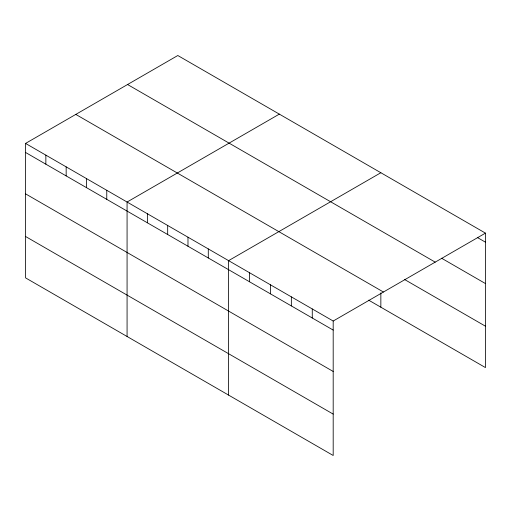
<?xml version="1.0" encoding="UTF-8"?>
<svg xmlns="http://www.w3.org/2000/svg" width="511" height="511" viewBox="0 0 511 511"><rect width="100%" height="100%" fill="white"/><g stroke="black" fill="none" stroke-linecap="round" stroke-linejoin="round"><path stroke-width="0.77" d="M25.55 143.419L333.191 321.029L333.191 455.486L25.55 277.875L25.55 143.419L177.809 55.514L485.45 233.125L485.45 367.581L368.667 300.161M279.332 114.125L127.073 202.03L127.073 336.487M380.848 172.737L228.596 260.642L228.596 395.099M333.191 321.029L485.45 233.125M477.351 237.5L485.45 242.176M441.587 258.234L485.45 283.56M127.565 84.519L435.206 262.137M404.469 279.447L485.45 326.197M75.794 114.407L383.435 292.024M25.55 152.463L333.191 330.08M25.55 193.848L333.191 371.465M25.55 236.484L333.191 414.102M380.848 292.867L380.848 307.194M312.272 308.957L312.272 318.002M291.353 296.878L291.353 305.923M270.434 284.799L270.434 293.844M249.515 272.721L249.515 281.765M208.29 248.921L208.29 257.966M187.984 237.2L187.984 246.245M167.678 225.472L167.678 234.523M147.379 213.751L147.379 222.796M106.767 190.309L106.767 199.354M86.461 178.582L86.461 187.633M66.162 166.861L66.162 175.905M45.856 155.14L45.856 164.184"/></g></svg>
